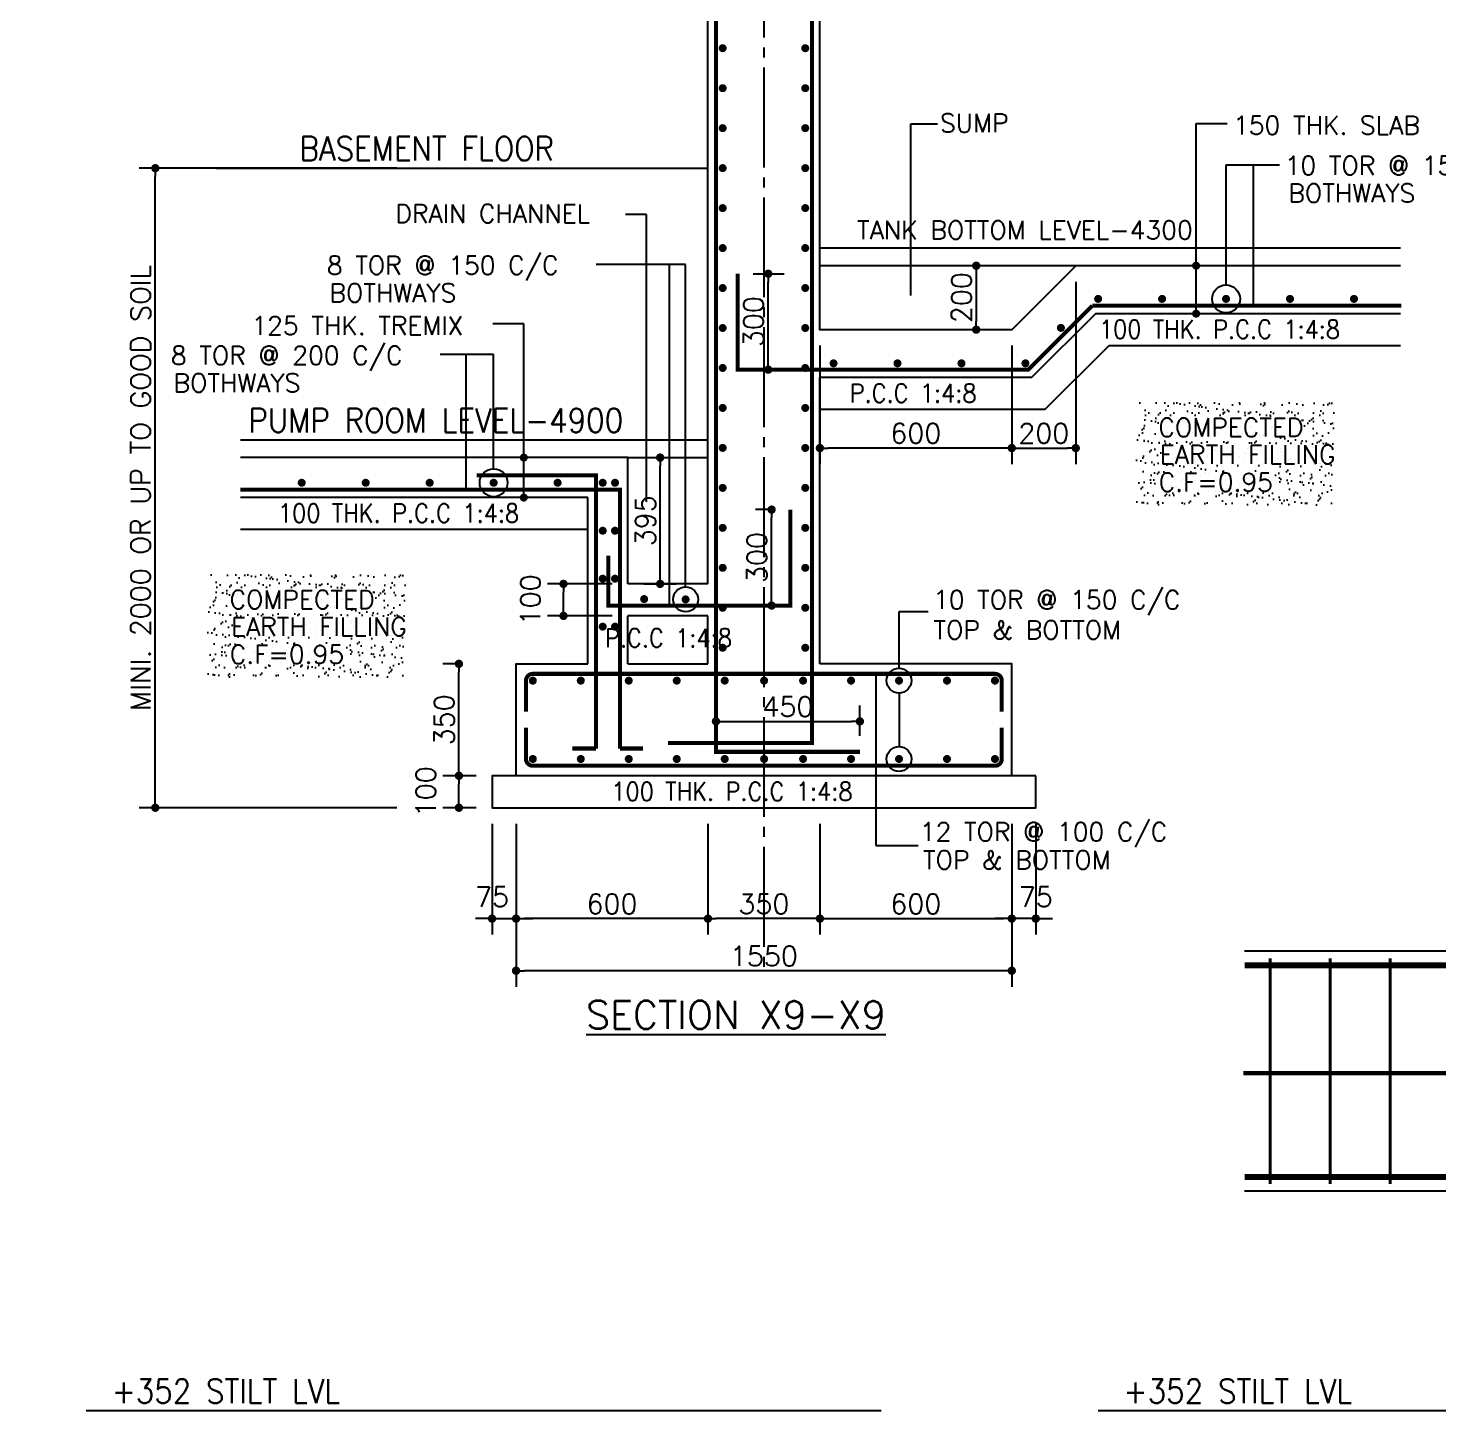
# Model space of a CAD drawing. Extents: x -200722 to 834823, y -494970 to 88783.
# Drawn here: x 356908 to 374551, y -153906 to -136612 of the extents above; entities that cross this region are included whole.
import ezdxf
from ezdxf.enums import TextEntityAlignment as Align

# ---------------------------------------------------------------- set-up
doc = ezdxf.new("R2010")
doc.units = 0
doc.header["$LTSCALE"] = 100
doc.header["$MEASUREMENT"] = 0
doc.header["$PDMODE"] = 34
doc.linetypes.add('ACAD_ISO04W100', pattern=[30, 24, -3, 0, -3])
doc.linetypes.add('CL', pattern=[3.25, 2.5, -0.25, 0.25, -0.25])
doc.layers.get('0').update_dxf_attribs({"linetype": 'CONTINUOUS'})
doc.layers.get('DEFPOINTS').update_dxf_attribs({"linetype": 'CONTINUOUS'})
for name, color, linetype in [('5', 4, 'CONTINUOUS'), ('A-Grid', 5, 'ACAD_ISO04W100'), ('BEAM', 4, 'CONTINUOUS'), ('HATCH WALL', 8, 'CONTINUOUS'), ('STEEL', 6, 'CONTINUOUS'), ('TEXT', 2, 'CONTINUOUS')]:
    doc.layers.add(name, color=color, linetype=linetype)
doc.styles.add('ROMANS', font='romans.shx')
doc.styles.get("Standard").update_dxf_attribs({"font": 'simplex.shx'})
doc.dimstyles.new('STANDARD$0', dxfattribs={"dimtxt": 2.5, "dimasz": 2.5, "dimexe": 2, "dimexo": 0.7, "dimgap": 0.9, "dimtad": 1, "dimdec": 0, "dimdsep": 46, "dimtxsty": 'ROMANS', "dimcen": 0.09, "dimclrd": 4, "dimclre": 4, "dimclrt": 3, "dimadec": 0, "dimazin": 0, "dimtfac": 1, "dimtdec": 0, "dimtmove": 0, "dimatfit": 3, "dimfxl": 1, "dimtolj": 1, "dimtzin": 0, "dimarcsym": 0})

# ---------------------------------------------------------------- blocks, each defined once
blk = doc.blocks.new('DOT')
at = {"color": 0, "linetype": 'ByBlock'}
blk.add_line((-0.5, 0), (-1, 0), dxfattribs=at)
at = {"color": 0, "linetype": 'ByBlock', "const_width": 0.5}
blk.add_lwpolyline([(-0.25, 0, 1), (0.25, 0, 1)], format="xyb", close=True, dxfattribs=at)
blk = doc.blocks.new('*D1902')
at = {"layer": 'BEAM', "color": 0, "lineweight": -2, "transparency": 16777216}
for p, q in [((362510, -145963), (362095, -145963)), ((362295, -146259), (362295, -146067)), ((362510, -146363), (362095, -146363))]:
    blk.add_line(p, q, dxfattribs=at)
at = {"layer": 'DEFPOINTS', "color": 0, "lineweight": -3, "transparency": 16777216}
for p in [(362295, -145963), (362710, -145963), (362710, -146363)]:
    blk.add_point(p, dxfattribs=at)
at = {"layer": 'BEAM', "color": 0, "lineweight": -2, "transparency": 16777216, "xscale": 104, "yscale": 104, "zscale": 104}
for p, rotation in [((362295, -145963), 90), ((362295, -146363), 270)]:
    blk.add_blockref('DOT', p, dxfattribs=dict(at, rotation=rotation))
at = {"layer": 'BEAM', "color": 0, "transparency": 16777216, "insert": (361881, -146163), "char_height": 248, "attachment_point": 5, "rotation": 90}
blk.add_mtext('\\A1;100', dxfattribs=at)
blk = doc.blocks.new('_DOT')
at = {"color": 0, "linetype": 'ByBlock'}
blk.add_line((-0.5, 0), (-1, 0), dxfattribs=at)
at = {"color": 0, "linetype": 'ByBlock', "const_width": 0.5}
blk.add_lwpolyline([(-0.25, 0, 1), (0.25, 0, 1)], format="xyb", close=True, dxfattribs=at)
blk = doc.blocks.new('*D1903')
at = {"layer": 'BEAM', "color": 0, "lineweight": -2, "transparency": 16777216}
for p, q in [((361519, -138363), (358298, -138363)), ((358498, -146259), (358498, -138467)), ((361519, -146363), (358298, -146363))]:
    blk.add_line(p, q, dxfattribs=at)
at = {"layer": 'DEFPOINTS', "color": 0, "lineweight": -3, "transparency": 16777216}
for p in [(358498, -138363), (361719, -138363, 17104), (361719, -146363, 17104)]:
    blk.add_point(p, dxfattribs=at)
at = {"layer": 'BEAM', "color": 0, "lineweight": -2, "transparency": 16777216, "xscale": 104, "yscale": 104, "zscale": 104}
for p, rotation in [((358498, -138363), 90), ((358498, -146363), 270)]:
    blk.add_blockref('DOT', p, dxfattribs=dict(at, rotation=rotation))
at = {"layer": 'BEAM', "color": 0, "transparency": 16777216, "insert": (358314, -142363), "char_height": 248, "attachment_point": 5, "rotation": 90}
blk.add_mtext('\\A1;{\\C4;MINI. 2000 OR UP TO GOOD SOIL}', dxfattribs=at)
blk = doc.blocks.new('*D1904')
at = {"layer": 'BEAM', "color": 0, "lineweight": -2, "transparency": 16777216}
for p, q in [((362710, -146563), (362710, -147950)), ((363010, -146563), (363010, -147950)), ((362606, -147750), (362502, -147750)), ((362710, -147750), (363010, -147750)), ((363114, -147750), (363218, -147750))]:
    blk.add_line(p, q, dxfattribs=at)
at = {"layer": 'DEFPOINTS', "color": 0, "lineweight": -3, "transparency": 16777216}
for p in [(362710, -146363), (363010, -146363), (363010, -147750)]:
    blk.add_point(p, dxfattribs=at)
at = {"layer": 'BEAM', "color": 0, "lineweight": -2, "transparency": 16777216, "xscale": 104, "yscale": 104, "zscale": 104}
blk.add_blockref('DOT', (362710, -147750), dxfattribs=at)
at = {"layer": 'BEAM', "color": 0, "lineweight": -2, "transparency": 16777216, "xscale": 104, "yscale": 104, "zscale": 104, "rotation": 180}
blk.add_blockref('DOT', (363010, -147750), dxfattribs=at)
at = {"layer": 'BEAM', "color": 0, "transparency": 16777216, "insert": (362710, -147478), "char_height": 248, "attachment_point": 5}
blk.add_mtext('\\A1;75', dxfattribs=at)
blk = doc.blocks.new('*D1905')
at = {"layer": 'BEAM', "color": 0, "lineweight": -2, "transparency": 16777216}
for p, q in [((363010, -146563), (363010, -147950)), ((365410, -146563), (365410, -147950)), ((365306, -147750), (363114, -147750))]:
    blk.add_line(p, q, dxfattribs=at)
at = {"layer": 'DEFPOINTS', "color": 0, "lineweight": -3, "transparency": 16777216}
for p in [(363010, -146363, -32271), (365410, -146363, -2484), (363010, -147750)]:
    blk.add_point(p, dxfattribs=at)
at = {"layer": 'BEAM', "color": 0, "lineweight": -2, "transparency": 16777216, "xscale": 104, "yscale": 104, "zscale": 104, "rotation": 180}
blk.add_blockref('DOT', (363010, -147750), dxfattribs=at)
at = {"layer": 'BEAM', "color": 0, "lineweight": -2, "transparency": 16777216, "xscale": 104, "yscale": 104, "zscale": 104}
blk.add_blockref('DOT', (365410, -147750), dxfattribs=at)
at = {"layer": 'BEAM', "color": 0, "transparency": 16777216, "insert": (364210, -147566), "char_height": 248, "attachment_point": 5}
blk.add_mtext('\\A1;600', dxfattribs=at)
blk = doc.blocks.new('*D1906')
at = {"layer": 'BEAM', "color": 0, "lineweight": -2, "transparency": 16777216}
for p, q in [((363010, -146563), (363010, -148602)), ((369210, -146563), (369210, -148602)), ((369106, -148402), (363114, -148402))]:
    blk.add_line(p, q, dxfattribs=at)
at = {"layer": 'DEFPOINTS', "color": 0, "lineweight": -3, "transparency": 16777216}
for p in [(363010, -146363, -62057), (369210, -146363, -62057), (363010, -148402)]:
    blk.add_point(p, dxfattribs=at)
at = {"layer": 'BEAM', "color": 0, "lineweight": -2, "transparency": 16777216, "xscale": 104, "yscale": 104, "zscale": 104, "rotation": 180}
blk.add_blockref('DOT', (363010, -148402), dxfattribs=at)
at = {"layer": 'BEAM', "color": 0, "lineweight": -2, "transparency": 16777216, "xscale": 104, "yscale": 104, "zscale": 104}
blk.add_blockref('DOT', (369210, -148402), dxfattribs=at)
at = {"layer": 'BEAM', "color": 0, "transparency": 16777216, "insert": (366110, -148218), "char_height": 248, "attachment_point": 5}
blk.add_mtext('\\A1;1550', dxfattribs=at)
blk = doc.blocks.new('*D1907')
at = {"layer": 'BEAM', "color": 0, "lineweight": -2, "transparency": 16777216}
for p, q in [((366810, -146563), (366810, -147950)), ((369210, -146563), (369210, -147950)), ((366914, -147750), (369106, -147750))]:
    blk.add_line(p, q, dxfattribs=at)
at = {"layer": 'DEFPOINTS', "color": 0, "lineweight": -3, "transparency": 16777216}
for p in [(366810, -146363, -2484), (369210, -146363, -32271), (369210, -147750)]:
    blk.add_point(p, dxfattribs=at)
at = {"layer": 'BEAM', "color": 0, "lineweight": -2, "transparency": 16777216, "xscale": 104, "yscale": 104, "zscale": 104, "rotation": 180}
blk.add_blockref('DOT', (366810, -147750), dxfattribs=at)
at = {"layer": 'BEAM', "color": 0, "lineweight": -2, "transparency": 16777216, "xscale": 104, "yscale": 104, "zscale": 104}
blk.add_blockref('DOT', (369210, -147750), dxfattribs=at)
at = {"layer": 'BEAM', "color": 0, "transparency": 16777216, "insert": (368010, -147566), "char_height": 248, "attachment_point": 5}
blk.add_mtext('\\A1;600', dxfattribs=at)
blk = doc.blocks.new('*D1908')
at = {"layer": 'BEAM', "color": 0, "lineweight": -2, "transparency": 16777216}
for p, q in [((369210, -146563), (369210, -147950)), ((369510, -146563), (369510, -147950)), ((369106, -147750), (369002, -147750)), ((369510, -147750), (369210, -147750)), ((369614, -147750), (369718, -147750))]:
    blk.add_line(p, q, dxfattribs=at)
at = {"layer": 'DEFPOINTS', "color": 0, "lineweight": -3, "transparency": 16777216}
for p in [(369210, -146363), (369510, -146363), (369210, -147750)]:
    blk.add_point(p, dxfattribs=at)
at = {"layer": 'BEAM', "color": 0, "lineweight": -2, "transparency": 16777216, "xscale": 104, "yscale": 104, "zscale": 104}
blk.add_blockref('DOT', (369210, -147750), dxfattribs=at)
at = {"layer": 'BEAM', "color": 0, "lineweight": -2, "transparency": 16777216, "xscale": 104, "yscale": 104, "zscale": 104, "rotation": 180}
blk.add_blockref('DOT', (369510, -147750), dxfattribs=at)
at = {"layer": 'BEAM', "color": 0, "transparency": 16777216, "insert": (369510, -147478), "char_height": 248, "attachment_point": 5}
blk.add_mtext('\\A1;75', dxfattribs=at)
blk = doc.blocks.new('*D1909')
at = {"layer": 'BEAM', "color": 0, "lineweight": -2, "transparency": 16777216}
for p, q in [((365410, -146563), (365410, -147950)), ((366810, -146563), (366810, -147950)), ((366706, -147750), (365514, -147750))]:
    blk.add_line(p, q, dxfattribs=at)
at = {"layer": 'DEFPOINTS', "color": 0, "lineweight": -3, "transparency": 16777216}
for p in [(365410, -146363, -2484), (366810, -146363, -2484), (365410, -147750)]:
    blk.add_point(p, dxfattribs=at)
at = {"layer": 'BEAM', "color": 0, "lineweight": -2, "transparency": 16777216, "xscale": 104, "yscale": 104, "zscale": 104, "rotation": 180}
blk.add_blockref('DOT', (365410, -147750), dxfattribs=at)
at = {"layer": 'BEAM', "color": 0, "lineweight": -2, "transparency": 16777216, "xscale": 104, "yscale": 104, "zscale": 104}
blk.add_blockref('DOT', (366810, -147750), dxfattribs=at)
at = {"layer": 'BEAM', "color": 0, "transparency": 16777216, "insert": (366110, -147566), "char_height": 248, "attachment_point": 5}
blk.add_mtext('\\A1;350', dxfattribs=at)
blk = doc.blocks.new('*D1910')
at = {"layer": 'BEAM', "color": 0, "lineweight": -2, "transparency": 16777216}
for p, q in [((362310, -144563), (362095, -144563)), ((362295, -145859), (362295, -144667)), ((362310, -145963), (362095, -145963))]:
    blk.add_line(p, q, dxfattribs=at)
at = {"layer": 'DEFPOINTS', "color": 0, "lineweight": -3, "transparency": 16777216}
for p in [(362295, -144563), (362510, -144563, 2294), (362510, -145963)]:
    blk.add_point(p, dxfattribs=at)
at = {"layer": 'BEAM', "color": 0, "lineweight": -2, "transparency": 16777216, "xscale": 104, "yscale": 104, "zscale": 104}
for p, rotation in [((362295, -144563), 90), ((362295, -145963), 270)]:
    blk.add_blockref('DOT', p, dxfattribs=dict(at, rotation=rotation))
at = {"layer": 'BEAM', "color": 0, "transparency": 16777216, "insert": (362111, -145263), "char_height": 248, "attachment_point": 5, "rotation": 90}
blk.add_mtext('\\A1;350', dxfattribs=at)
blk = doc.blocks.new('*D1912')
at = {"layer": 'BEAM', "color": 0, "lineweight": -2, "transparency": 16777216}
for p, q in [((365510, -145463), (365510, -145083)), ((367310, -145463), (367310, -145083)), ((365614, -145283), (367206, -145283))]:
    blk.add_line(p, q, dxfattribs=at)
at = {"layer": 'DEFPOINTS', "color": 0, "lineweight": -3, "transparency": 16777216}
for p in [(367310, -145283), (365510, -145663, -34), (367310, -145663, -34)]:
    blk.add_point(p, dxfattribs=at)
at = {"layer": 'BEAM', "color": 0, "lineweight": -2, "transparency": 16777216, "xscale": 104, "yscale": 104, "zscale": 104, "rotation": 180}
blk.add_blockref('DOT', (365510, -145283), dxfattribs=at)
at = {"layer": 'BEAM', "color": 0, "lineweight": -2, "transparency": 16777216, "xscale": 104, "yscale": 104, "zscale": 104}
blk.add_blockref('DOT', (367310, -145283), dxfattribs=at)
at = {"layer": 'BEAM', "color": 0, "transparency": 16777216, "insert": (366410, -145099), "char_height": 248, "attachment_point": 5}
blk.add_mtext('\\A1;450', dxfattribs=at)
blk = doc.blocks.new('*D1913')
at = {"layer": 'BEAM', "color": 0, "lineweight": -2, "transparency": 16777216}
for p, q in [((365975, -139683), (366364, -139683)), ((366164, -140779), (366164, -139787)), ((365975, -140883), (366364, -140883))]:
    blk.add_line(p, q, dxfattribs=at)
at = {"layer": 'DEFPOINTS', "color": 0, "lineweight": -3, "transparency": 16777216}
for p in [(365775, -139683, 27357), (366164, -139683), (365775, -140883, 27357)]:
    blk.add_point(p, dxfattribs=at)
at = {"layer": 'BEAM', "color": 0, "lineweight": -2, "transparency": 16777216, "xscale": 104, "yscale": 104, "zscale": 104}
for p, rotation in [((366164, -139683), 90), ((366164, -140883), 270)]:
    blk.add_blockref('DOT', p, dxfattribs=dict(at, rotation=rotation))
at = {"layer": 'BEAM', "color": 0, "transparency": 16777216, "insert": (365980, -140283), "char_height": 248, "attachment_point": 5, "rotation": 90}
blk.add_mtext('\\A1;300', dxfattribs=at)
blk = doc.blocks.new('*D1900')
at = {"layer": 'BEAM', "color": 0, "lineweight": -2, "transparency": 16777216}
for p, q in [((366240, -142634), (366006, -142634)), ((366206, -143730), (366206, -142738)), ((366240, -143834), (366006, -143834))]:
    blk.add_line(p, q, dxfattribs=at)
at = {"layer": 'DEFPOINTS', "color": 0, "lineweight": -3, "transparency": 16777216}
for p in [(366206, -142634), (366440, -142634, 27357), (366440, -143834, 27357)]:
    blk.add_point(p, dxfattribs=at)
at = {"layer": 'BEAM', "color": 0, "lineweight": -2, "transparency": 16777216, "xscale": 104, "yscale": 104, "zscale": 104}
for p, rotation in [((366206, -142634), 90), ((366206, -143834), 270)]:
    blk.add_blockref('DOT', p, dxfattribs=dict(at, rotation=rotation))
at = {"layer": 'BEAM', "color": 0, "transparency": 16777216, "insert": (366022, -143234), "char_height": 248, "attachment_point": 5, "rotation": 90}
blk.add_mtext('\\A1;300', dxfattribs=at)
blk = doc.blocks.new('*D2062')
at = {"layer": 'BEAM', "color": 0, "lineweight": -2, "transparency": 16777216}
for p, q in [((364210, -143563), (363403, -143563)), ((363603, -143859), (363603, -143667)), ((364210, -143963), (363403, -143963))]:
    blk.add_line(p, q, dxfattribs=at)
at = {"layer": 'DEFPOINTS', "color": 0, "lineweight": -3, "transparency": 16777216}
for p in [(363603, -143563), (364410, -143563, 1407), (364410, -143963, 1407)]:
    blk.add_point(p, dxfattribs=at)
at = {"layer": 'BEAM', "color": 0, "lineweight": -2, "transparency": 16777216, "xscale": 104, "yscale": 104, "zscale": 104}
for p, rotation in [((363603, -143563), 90), ((363603, -143963), 270)]:
    blk.add_blockref('DOT', p, dxfattribs=dict(at, rotation=rotation))
at = {"layer": 'BEAM', "color": 0, "transparency": 16777216, "insert": (363189, -143763), "char_height": 248, "attachment_point": 5, "rotation": 90}
blk.add_mtext('\\A1;100', dxfattribs=at)
blk = doc.blocks.new('*D2165')
at = {"layer": 'BEAM', "color": 0, "lineweight": -2, "transparency": 16777216}
for p, q in [((366810, -140583), (366810, -142064)), ((369210, -140583), (369210, -142064)), ((369106, -141864), (366914, -141864))]:
    blk.add_line(p, q, dxfattribs=at)
at = {"layer": 'DEFPOINTS', "color": 0, "lineweight": -3, "transparency": 16777216}
for p in [(366810, -140383, -5784), (369210, -140383, -5784), (366810, -141864)]:
    blk.add_point(p, dxfattribs=at)
at = {"layer": 'BEAM', "color": 0, "lineweight": -2, "transparency": 16777216, "xscale": 104, "yscale": 104, "zscale": 104, "rotation": 180}
blk.add_blockref('DOT', (366810, -141864), dxfattribs=at)
at = {"layer": 'BEAM', "color": 0, "lineweight": -2, "transparency": 16777216, "xscale": 104, "yscale": 104, "zscale": 104}
blk.add_blockref('DOT', (369210, -141864), dxfattribs=at)
at = {"layer": 'BEAM', "color": 0, "transparency": 16777216, "insert": (368010, -141680), "char_height": 248, "attachment_point": 5}
blk.add_mtext('\\A1;600', dxfattribs=at)
blk = doc.blocks.new('*D2166')
at = {"layer": 'BEAM', "color": 0, "lineweight": -2, "transparency": 16777216}
for p, q in [((369810, -139583), (368565, -139583)), ((368765, -139687), (368765, -140279)), ((369010, -140383), (368565, -140383))]:
    blk.add_line(p, q, dxfattribs=at)
at = {"layer": 'DEFPOINTS', "color": 0, "lineweight": -3, "transparency": 16777216}
for p in [(370010, -139583, -5784), (368765, -140383), (369210, -140383, -5784)]:
    blk.add_point(p, dxfattribs=at)
at = {"layer": 'BEAM', "color": 0, "lineweight": -2, "transparency": 16777216, "xscale": 104, "yscale": 104, "zscale": 104}
for p, rotation in [((368765, -139583), 90), ((368765, -140383), 270)]:
    blk.add_blockref('DOT', p, dxfattribs=dict(at, rotation=rotation))
at = {"layer": 'BEAM', "color": 0, "transparency": 16777216, "insert": (368581, -139983), "char_height": 248, "attachment_point": 5, "rotation": 90}
blk.add_mtext('\\A1;200', dxfattribs=at)
blk = doc.blocks.new('*D2167')
at = {"layer": 'BEAM', "color": 0, "lineweight": -2, "transparency": 16777216}
for p, q in [((370010, -139783), (370010, -142064)), ((369210, -140583), (369210, -142064)), ((369314, -141864), (369906, -141864))]:
    blk.add_line(p, q, dxfattribs=at)
at = {"layer": 'DEFPOINTS', "color": 0, "lineweight": -3, "transparency": 16777216}
for p in [(370010, -139583, -5784), (369210, -140383, -5784), (370010, -141864)]:
    blk.add_point(p, dxfattribs=at)
at = {"layer": 'BEAM', "color": 0, "lineweight": -2, "transparency": 16777216, "xscale": 104, "yscale": 104, "zscale": 104, "rotation": 180}
blk.add_blockref('DOT', (369210, -141864), dxfattribs=at)
at = {"layer": 'BEAM', "color": 0, "lineweight": -2, "transparency": 16777216, "xscale": 104, "yscale": 104, "zscale": 104}
blk.add_blockref('DOT', (370010, -141864), dxfattribs=at)
at = {"layer": 'BEAM', "color": 0, "transparency": 16777216, "insert": (369610, -141680), "char_height": 248, "attachment_point": 5}
blk.add_mtext('\\A1;200', dxfattribs=at)
blk = doc.blocks.new('*D2168')
at = {"layer": 'BEAM', "color": 0, "lineweight": -2, "transparency": 16777216}
for p, q in [((364610, -141983), (365012, -141983)), ((364812, -143459), (364812, -142087)), ((364610, -143563), (365012, -143563))]:
    blk.add_line(p, q, dxfattribs=at)
at = {"layer": 'DEFPOINTS', "color": 0, "lineweight": -3, "transparency": 16777216}
for p in [(364410, -141983, 1407), (364812, -141983), (364410, -143563, 1407)]:
    blk.add_point(p, dxfattribs=at)
at = {"layer": 'BEAM', "color": 0, "lineweight": -2, "transparency": 16777216, "xscale": 104, "yscale": 104, "zscale": 104}
for p, rotation in [((364812, -141983), 90), ((364812, -143563), 270)]:
    blk.add_blockref('DOT', p, dxfattribs=dict(at, rotation=rotation))
at = {"layer": 'BEAM', "color": 0, "transparency": 16777216, "insert": (364628, -142773), "char_height": 248, "attachment_point": 5, "rotation": 90}
blk.add_mtext('\\A1;395', dxfattribs=at)

msp = doc.modelspace()

# ---------------------------------------------------------------- hatches: boundary and pattern name
at = {"layer": 'HATCH WALL', "lineweight": -3, "true_color": 0x000000}
h = msp.add_hatch(dxfattribs=at)
h.set_pattern_fill('AR-SAND', color=18, scale=100, style=0)
h.set_pattern_definition([(142.5, (721496.62, 270606.41), (6.299336, 192.682377), [0, -152, 0, -170, 0, -162.5]), (172.5, (721496.62, 270606.4), (-176.97767, 282.21461), [0, -82, 0, -137, 0, -52.5]), (212.5, (721619.62, 270606.41), (-311.414186, 0.565905), [0, -50, 0, -180, 0, -235]), (222.5, (721619.62, 270606.4), (-300.61266, 87.76756), [0, -25, 0, -118, 0, -135])])
h.paths.add_polyline_path([(370770.2, -141290.2), (373242.9, -141290.2), (373242.9, -142577.6), (370770.2, -142577.6)])
h = msp.add_hatch(dxfattribs=at)
h.set_pattern_fill('AR-SAND', color=18, scale=100, style=0)
h.set_pattern_definition([(142.5, (709879.41, 268453.17), (6.299336, 192.682377), [0, -152, 0, -170, 0, -162.5]), (172.5, (709879.41, 268453.17), (-176.97767, 282.21461), [0, -82, 0, -137, 0, -52.5]), (212.5, (710002.41, 268453.17), (-311.414186, 0.565905), [0, -50, 0, -180, 0, -235]), (222.5, (710002.41, 268453.17), (-300.61266, 87.76756), [0, -25, 0, -118, 0, -135])])
h.paths.add_polyline_path([(359153, -143443.4), (361625.7, -143443.4), (361625.7, -144730.8), (359153, -144730.8)])

# ---------------------------------------------------------------- linework, layer by layer
at = {"color": 18, "ltscale": 0.4, "true_color": 0x000000}
for p, q in [((367578.4, -153906.4, -2799.1), (357633.8, -153906.4, -2799.1)), ((381512.9, -153906.4), (370290.4, -153906.4))]:
    msp.add_line(p, q, dxfattribs=at)
at = {"layer": '5', "color": 18, "lineweight": -3, "ltscale": 0.4, "true_color": 0x000000}
for p, q in [((365409.6, -143563.1, -38940.5), (365409.6, -123355.1, 13477.4)), ((366809.6, -139763.1, -30724.8), (366809.6, -123355.1, 6579.7)), ((359258.9, -138363.1, -25122.1), (365409.6, -138363.1, -3271.3)), ((374071.4, -139583.1, -5784), (370009.6, -139583.1, -5784)), ((374071.4, -140183.1, -5784), (370258.1, -140183.1, -5784)), ((374071.4, -140583.1, -5784), (370423.8, -140583.1, -5784)), ((366809.6, -144563.1, -28585), (366809.6, -140983.1, -5784)), ((364409.6, -141983.1, 1407.2), (359562.2, -141983.1, 24086)), ((364409.6, -143563.1, -39407.4), (364409.6, -141983.1, -35309)), ((363909.6, -142483.1, 3746.4), (359562.2, -142483.1, 24086)), ((363909.6, -144563.1, -42001.4), (363909.6, -142483.1, -36606)), ((363909.6, -142883.1, 3746.4), (359562.2, -142883.1, 24086)), ((365409.6, -143563.1, -3271.3), (364409.6, -143563.1, 1407.2)), ((364409.6, -144563.1, -42001.4), (364409.6, -143963.1, -40445)), ((365409.6, -143963.1, -3271.3), (364409.6, -143963.1, 1407.2)), ((365409.6, -144563.1, -28585), (365409.6, -143963.1, -29103.7))]:
    msp.add_line(p, q, dxfattribs=at)
at = {"layer": '5', "color": 8, "lineweight": -3, "ltscale": 0.4}
for p, q in [((374071.4, -139363.1, -5784), (366809.6, -139363.1, -5784)), ((370009.6, -139583.1, -5784), (366809.6, -139583.1, -5784)), ((365409.6, -141763.1, -3271.3), (359562.2, -141763.1, 24086)), ((364409.6, -141983.1, 1407.2), (365409.6, -141983.1, 1407.2))]:
    msp.add_line(p, q, dxfattribs=at)
at = {"layer": '5', "color": 18, "lineweight": -3, "ltscale": 0.4, "true_color": 0x000000}
for points, elevation in [([(370009.6, -139583.1), (369209.6, -140383.1), (366809.6, -140383.1), (366809.6, -139583.1)], -5784), ([(370258.1, -140183.1), (369458.2, -140983.1), (366809.6, -140983.1)], -5784), ([(370423.8, -140583.1), (369623.9, -141383.1), (366809.6, -141383.1)], -5784), ([(363009.6, -145963.1), (363009.6, -144563.1), (363909.6, -144563.1)], -28585), ([(364409.6, -144563.1), (365409.6, -144563.1)], -28585), ([(369209.6, -145963.1), (369209.6, -144563.1), (366809.6, -144563.1)], -28585)]:
    msp.add_lwpolyline(points, dxfattribs=dict(at, elevation=elevation))
at = {"layer": '5', "color": 18, "lineweight": -3, "ltscale": 0.4, "true_color": 0x000000, "elevation": -28585}
msp.add_lwpolyline([(369509.6, -145963.1), (362709.6, -145963.1), (362709.6, -146363.1), (369509.6, -146363.1)], close=True, dxfattribs=at)
at = {"layer": 'A-Grid', "color": 8, "linetype": 'CL', "ltscale": 5, "elevation": -4388.4}
msp.add_lwpolyline([(366109.6, -122478), (366109.6, -148453.4)], dxfattribs=at)
at = {"layer": 'BEAM', "color": 18, "linetype": 'Continuous', "true_color": 0x000000}
for p, q in [((372121.9, -148153.9), (386033.7, -148153.9)), ((372121.9, -151153.9), (386033.7, -151153.9))]:
    msp.add_line(p, q, dxfattribs=at)
at = {"layer": 'STEEL', "color": 18, "lineweight": -3, "ltscale": 0.4, "true_color": 0x000000, "const_width": 50.8}
for points, elevation in [([(368609.6, -122855.1), (365594.6, -122855.1, 0.4142136), (365509.6, -122940.1), (365509.6, -145663.3), (367309.6, -145663.3)], -4422.3), ([(363609.6, -123005.1), (366624.6, -123005.1, -0.4142136), (366709.6, -123090.1), (366709.6, -145553.8), (364909.6, -145553.8)], -4388.4), ([(363134.6, -145163.1), (363134.6, -144773.1, -0.4142136), (363219.6, -144688.1), (368999.6, -144688.1, -0.4142136), (369084.6, -144773.1), (369084.6, -145163.1)], -28585), ([(363134.6, -145363.1), (363134.6, -145753.1, 0.4142136), (363219.6, -145838.1), (368999.6, -145838.1, 0.4142136), (369084.6, -145753.1), (369084.6, -145363.1)], -28585)]:
    msp.add_lwpolyline(points, format="xyb", dxfattribs=dict(at, elevation=elevation))
at = {"layer": 'STEEL', "color": 18, "lineweight": -3, "ltscale": 0.4, "true_color": 0x000000, "const_width": 50}
for points, elevation in [([(365568.9, -136862.1, -1), (365618.9, -136862.1, -1)], -4388.4), ([(366602, -136862.1, -1), (366652, -136862.1, -1)], -4388.4), ([(365568.9, -137362.1, -1), (365618.9, -137362.1, -1)], -4388.4), ([(366602, -137362.1, -1), (366652, -137362.1, -1)], -4388.4), ([(365568.9, -137862.1, -1), (365618.9, -137862.1, -1)], -4388.4), ([(366602, -137862.1, -1), (366652, -137862.1, -1)], -4388.4), ([(365568.9, -138362.1, -1), (365618.9, -138362.1, -1)], -4388.4), ([(366602, -138362.1, -1), (366652, -138362.1, -1)], -4388.4), ([(365568.9, -138862.1, -1), (365618.9, -138862.1, -1)], -4388.4), ([(366602, -138862.1, -1), (366652, -138862.1, -1)], -4388.4), ([(365568.9, -139362.1, -1), (365618.9, -139362.1, -1)], -4388.4), ([(366602, -139362.1, -1), (366652, -139362.1, -1)], -4388.4), ([(365568.9, -139862.1, -1), (365618.9, -139862.1, -1)], -4388.4), ([(366602, -139862.1, -1), (366652, -139862.1, -1)], -4388.4), ([(370264.9, -139997.9, -1), (370314.9, -139997.9, -1)], -29547.3), ([(371064.9, -139997.9, -1), (371114.9, -139997.9, -1)], -29547.3), ([(371864.9, -139997.9, -1), (371914.9, -139997.9, -1)], -29547.3), ([(372664.9, -139997.9, -1), (372714.9, -139997.9, -1)], -29547.3), ([(373464.9, -139997.9, -1), (373514.9, -139997.9, -1)], -29547.3), ([(365568.9, -140362.1, -1), (365618.9, -140362.1, -1)], -4388.4), ([(366602, -140362.1, -1), (366652, -140362.1, -1)], -4388.4), ([(369799.4, -140360.5, -1), (369849.4, -140360.5, -1)], -29547.3), ([(366955.8, -140804.2, -1), (367005.8, -140804.2, -1)], -29547.3), ([(367755.8, -140804.2, -1), (367805.8, -140804.2, -1)], -29547.3), ([(368555.8, -140804.2, -1), (368605.8, -140804.2, -1)], -29547.3), ([(369355.8, -140804.2, -1), (369405.8, -140804.2, -1)], -29547.3), ([(365568.9, -140862.1, -1), (365618.9, -140862.1, -1)], -4388.4), ([(366602, -140862.1, -1), (366652, -140862.1, -1)], -4388.4), ([(365568.9, -141362.1, -1), (365618.9, -141362.1, -1)], -4388.4), ([(366602, -141362.1, -1), (366652, -141362.1, -1)], -4388.4), ([(365568.9, -141862.1, -1), (365618.9, -141862.1, -1)], -4388.4), ([(366602, -141862.1, -1), (366652, -141862.1, -1)], -4388.4), ([(360354.4, -142297.9, 1), (360304.4, -142297.9, 1)], -3271.3), ([(361154.4, -142297.9, 1), (361104.4, -142297.9, 1)], -3271.3), ([(361954.4, -142297.9, 1), (361904.4, -142297.9, 1)], -3271.3), ([(362754.4, -142297.9, 1), (362704.4, -142297.9, 1)], -3271.3), ([(363554.4, -142297.9, 1), (363504.4, -142297.9, 1)], -3271.3), ([(364118.5, -142297.9, 1), (364068.5, -142297.9, 1)], -3271.3), ([(364272.6, -142297.9, 1), (364222.6, -142297.9, 1)], -3271.3), ([(365568.9, -142362.1, -1), (365618.9, -142362.1, -1)], -4388.4), ([(366602, -142362.1, -1), (366652, -142362.1, -1)], -4388.4), ([(364118.5, -142897.9, 1), (364068.5, -142897.9, 1)], -3271.3), ([(364272.6, -142897.9, 1), (364222.6, -142897.9, 1)], -3271.3), ([(365568.9, -142862.1, -1), (365618.9, -142862.1, -1)], -4388.4), ([(366602, -142862.1, -1), (366652, -142862.1, -1)], -4388.4), ([(365568.9, -143362.1, -1), (365618.9, -143362.1, -1)], -4388.4), ([(366602, -143362.1, -1), (366652, -143362.1, -1)], -4388.4), ([(364118.5, -143497.9, 1), (364068.5, -143497.9, 1)], -3271.3), ([(364272.6, -143497.9, 1), (364222.6, -143497.9, 1)], -3271.3), ([(365568.9, -143862.1, -1), (365618.9, -143862.1, -1)], -28585), ([(365568.9, -143862.1, -1), (365618.9, -143862.1, -1)], -28585), ([(366602, -143862.1, -1), (366652, -143862.1, -1)], -28585), ([(366602, -143862.1, -1), (366652, -143862.1, -1)], -28585), ([(364118.5, -144097.9, 1), (364068.5, -144097.9, 1)], -3271.3), ([(364272.6, -144097.9, 1), (364222.6, -144097.9, 1)], -3271.3), ([(365568.9, -144362.1, -1), (365618.9, -144362.1, -1)], -28585), ([(366602, -144362.1, -1), (366652, -144362.1, -1)], -28585), ([(363194.6, -144773.1, 1), (363244.6, -144773.1, 1)], -28585), ([(363794.6, -144773.1, 1), (363844.6, -144773.1, 1)], -28585), ([(364394.6, -144773.1, 1), (364444.6, -144773.1, 1)], -28585), ([(364994.6, -144773.1, 1), (365044.6, -144773.1, 1)], -28585), ([(365594.6, -144773.1, 1), (365644.6, -144773.1, 1)], -28585), ([(366137.5, -144773.1, -1), (366087.5, -144773.1, -1)], -28585), ([(366624.6, -144773.1, -1), (366574.6, -144773.1, -1)], -28585), ([(367224.6, -144773.1, -1), (367174.6, -144773.1, -1)], -28585), ([(367824.6, -144773.1, -1), (367774.6, -144773.1, -1)], -28585), ([(368424.6, -144773.1, -1), (368374.6, -144773.1, -1)], -28585), ([(368974.6, -144773.1, 1), (369024.6, -144773.1, 1)], -28585), ([(363194.6, -145753.1, -1), (363244.6, -145753.1, -1)], -28585), ([(363794.6, -145753.1, -1), (363844.6, -145753.1, -1)], -28585), ([(364394.6, -145753.1, -1), (364444.6, -145753.1, -1)], -28585), ([(364994.6, -145753.1, -1), (365044.6, -145753.1, -1)], -28585), ([(365594.6, -145753.1, -1), (365644.6, -145753.1, -1)], -28585), ([(366137.5, -145753.1, 1), (366087.5, -145753.1, 1)], -28585), ([(366624.6, -145753.1, 1), (366574.6, -145753.1, 1)], -28585), ([(367224.6, -145753.1, 1), (367174.6, -145753.1, 1)], -28585), ([(367824.6, -145753.1, 1), (367774.6, -145753.1, 1)], -28585), ([(368424.6, -145753.1, 1), (368374.6, -145753.1, 1)], -28585), ([(368974.6, -145753.1, -1), (369024.6, -145753.1, -1)], -28585)]:
    msp.add_lwpolyline(points, format="xyb", close=True, dxfattribs=dict(at, elevation=elevation))
at = {"layer": 'STEEL', "color": 18, "lineweight": -3, "ltscale": 0.4, "true_color": 0x000000, "const_width": 50.8}
for points, elevation in [([(370216.7, -140083.1), (369416.8, -140883.1), (365781.9, -140883.1), (365781.9, -139683.1)], -5784), ([(374082, -140083.1), (370216.7, -140083.1)], -2189.9), ([(362516.1, -142203.8), (364009.6, -142203.8), (364009.6, -145622.1)], 10266.3), ([(359562.2, -142383.1), (364309.6, -142383.1), (364309.6, -145622.1)], 24086), ([(364009.6, -145622.1), (363713.7, -145622.1)], 10266.3), ([(364309.6, -145622.1), (364596.4, -145622.1)], 24086)]:
    msp.add_lwpolyline(points, dxfattribs=dict(at, elevation=elevation))
msp.add_lwpolyline([(364162.4, -143210.4), (364162.4, -143833.7), (366440, -143833.7), (366440, -142633.7)], dxfattribs=at)
at = {"layer": 'STEEL', "color": 18, "lineweight": -3, "ltscale": 0.4, "true_color": 0x000000, "const_width": 50}
for points in [[(364636.9, -143752.8, 1), (364586.9, -143752.8, 1)], [(365155.4, -143756.9, 1), (365105.4, -143756.9, 1)]]:
    msp.add_lwpolyline(points, format="xyb", close=True, dxfattribs=at)
at = {"layer": 'STEEL', "color": 18, "true_color": 0x000000}
for points, const_width in [([(372121.9, -148333.8), (375610.1, -148333.8), (375842.9, -148479.5), (378642.9, -148479.5)], 76.2), ([(372106.4, -149683.2), (386033.7, -149683.2)], 50.8), ([(382232.3, -150981), (372121.9, -150981)], 76.2)]:
    msp.add_lwpolyline(points, dxfattribs=dict(at, const_width=const_width))
at = {"layer": 'TEXT', "color": 18, "true_color": 0x000000}
for p, q in [((367948.8, -139955.2), (367948.8, -137810)), ((367948.8, -137810), (368279, -137810)), ((371515.8, -140183.1, -22500.6), (371515.8, -137805.1, -22500.6)), ((371515.8, -137805.1, -22500.6), (371904, -137805.1, -22500.6)), ((371889.9, -139823.4, -29547.3), (371889.9, -138320.8, -29547.3)), ((371889.9, -138320.8, -29547.3), (372558.6, -138320.8, -29547.3)), ((372232.6, -140083.1, -2189.9), (372232.6, -138320.8, -29547.3)), ((364643.1, -138940.6), (364380, -138940.6)), ((364643.1, -142535.1), (364643.1, -138940.6)), ((365130.4, -139569.1), (364011.1, -139569.1)), ((364929.6, -143833.7), (364929.6, -139569.1)), ((365130.4, -143601.5), (365130.4, -139569.1)), ((363106.6, -140311.4, 3775.3), (362718.4, -140311.4, 3775.3)), ((363106.6, -142483.1, 3775.3), (363106.6, -140311.4, 3775.3)), ((362729.4, -140695.5, -3271.3), (362060.7, -140695.5, -3271.3)), ((362386.7, -142383.1, 24086), (362386.7, -140695.5, -3271.3)), ((362729.4, -142123.4, -3271.3), (362729.4, -140695.5, -3271.3)), ((367799.6, -144618.3, -28585), (367799.6, -143909.2, -28585)), ((367799.6, -143909.2, -28585), (368164, -143909.2, -28585)), ((367509.5, -144688.1, -28585), (367509.5, -146833.9, -28585)), ((367799.6, -144928, -28585), (367799.6, -145598.3, -28585)), ((367509.5, -146833.9, -28585), (368040.3, -146833.9, -28585))]:
    msp.add_line(p, q, dxfattribs=at)
at = {"layer": 'TEXT', "color": 18, "true_color": 0x000000, "const_width": 50}
for points, elevation in [([(371490.8, -139583.1, -1), (371540.8, -139583.1, -1)], -5784), ([(371490.8, -140183.1, -1), (371540.8, -140183.1, -1)], -22500.6), ([(363131.6, -141983.1, 1), (363081.6, -141983.1, 1)], 3775.3), ([(363131.6, -142483.1, 1), (363081.6, -142483.1, 1)], 3775.3)]:
    msp.add_lwpolyline(points, format="xyb", close=True, dxfattribs=dict(at, elevation=elevation))
at = {"layer": 'TEXT', "color": 18, "true_color": 0x000000, "const_width": 37.5}
for points in [[(372442.9, -151068.2), (372442.9, -148246.7)], [(373192.9, -151068.2), (373192.9, -148246.7)], [(373942.9, -151068.2), (373942.9, -148246.7)]]:
    msp.add_lwpolyline(points, dxfattribs=at)
at = {"layer": 'TEXT', "color": 18, "true_color": 0x000000}
for centre, radius in [((371889.9, -139997.9, -29547.3), 174.5), ((362729.4, -142297.9, -3271.3), 174.5), ((365130.4, -143756.9), 155.4), ((367799.6, -144773.1, -28585), 154.8), ((367799.6, -145753.1, -28585), 154.8)]:
    msp.add_circle(centre, radius, dxfattribs=at)

# ---------------------------------------------------------------- texts
for s, height, p in [('SUMP', 230, (368311.9, -137913, 7046.7)), ('150 THK. SLAB', 230, (371977.3, -137940.7, -22500.6)), ('10 TOR @ 150 C/C', 230, (372623.8, -138444.7, -29547.3)), ('BOTHWAYS', 230, (372668.9, -138790, -29547.3)), ('DRAIN CHANNEL', 230, (361500.1, -139045.7)), ('TANK BOTTOM LEVEL-4300', 230, (367274.3, -139251.4, -5784)), ('8 TOR @ 150 C/C', 230, (360643.5, -139693)), ('BOTHWAYS', 230, (360675.8, -140038.3)), ('125 THK. TREMIX', 230, (359699, -140447.1, 3775.3)), ('8 TOR @ 200 C/C', 230, (358693.1, -140819.4, -3271.3)), ('BOTHWAYS', 230, (358725.5, -141164.7, -3271.3)), ('COMPECTED ', 230, (371043.5, -141720.4, 26341.7)), ('EARTH FILLING', 230, (371061.8, -142059.7, 26341.7)), ('C.F=0.95', 230, (371046.7, -142406, 26341.7)), ('10 TOR @ 150 C/C', 230, (368224.8, -143876.3, -36658.9)), ('COMPECTED ', 230, (359426.3, -143873.6, -11835)), ('EARTH FILLING', 230, (359444.6, -144213, -11835)), ('TOP & BOTTOM', 230, (368230.8, -144253.2, -36658.9)), ('C.F=0.95', 230, (359429.5, -144559.3, -11835)), ('12 TOR @ 100 C/C', 230, (368060.2, -146778.9, -4388.4)), ('TOP & BOTTOM', 230, (368099.8, -147131.1, -4388.4)), ('%%USECTION X9-X9', 350, (363885.3, -149127.6, -28585))]:
    msp.add_text(s, height=height, dxfattribs=at).set_placement(p)
at = {"layer": 'TEXT', "color": 18, "true_color": 0x000000, "width": 0.9}
for s, p in [('BASEMENT FLOOR', (360302.8, -138267.3, -7673.1)), ('PUMP ROOM LEVEL-4900', (359663.1, -141667.3, 19083.8)), ('+352 STILT LVL ', (357952.1, -153810.6, 6014.5)), ('+352 STILT LVL ', (370608.7, -153810.6, 8813.6))]:
    msp.add_text(s, height=300, dxfattribs=at).set_placement(p)
at = {"layer": 'TEXT', "color": 18, "ltscale": 5, "true_color": 0x000000, "style": 'ROMANS', "width": 0.9}
for s, p in [('100 THK. P.C.C 1:4:8', (370299.4, -140378.4, 10353.3)), ('P.C.C 1:4:8', (367182.1, -141177.9, 10353.3)), ('100 THK. P.C.C 1:4:8', (360031.7, -142678.4, 33664.7)), ('P.C.C 1:4:8', (364121.3, -144239.5, -40756.3)), ('100 THK. P.C.C 1:4:8', (364201.7, -146158.4, -53231.9))]:
    msp.add_text(s, height=230, dxfattribs=at).set_placement(p, align=Align.MIDDLE_LEFT)

# ---------------------------------------------------------------- dimensions: what is measured, and where the dimension line sits
at = {"layer": 'BEAM', "color": 18, "true_color": 0x000000}
dim = msp.add_linear_dim(base=(358497.5, -138363.1, -45689.1), p1=(361719.2, -146363.1, -28585), p2=(361719.2, -138363.1, -28585), angle=90, text='{\\C4;MINI. <> OR UP TO GOOD SOIL}', dimstyle='STANDARD$0', override={"dimscale": 8, "dimtxt": 31, "dimasz": 13, "dimexe": 25, "dimexo": 25, "dimgap": 7.5, "dimlfac": 0.25, "dimzin": 3, "dimtxsty": 'Standard', "dimblk": 'DOT', "dimcen": 3, "dimdle": 4, "dimclrd": 0, "dimclre": 0, "dimclrt": 0, "dimtmove": 2, "dimldrblk": 'DOT', "dimtzin": 3}, dxfattribs=at)
dim.commit()
dim.dimension.update_dxf_attribs({"geometry": '*D1903', "text_midpoint": (358313.5, -142363.1, -45689.1)})
for base, p1, p2, angle, picture, middle in [((368765.1, -140383.1), (370009.6, -139583.1, -5784), (369209.6, -140383.1, -5784), 90, '*D2166', (368581.1, -139983.1)), ((366163.6, -139683.1, -5784), (365775.2, -140883.1, 21573.4), (365775.2, -139683.1, 21573.4), 90, '*D1913', (365979.6, -140283.1, -5784)), ((364811.7, -141983.1), (364409.6, -143563.1, 1407.2), (364409.6, -141983.1, 1407.2), 90, '*D2168', (364627.7, -142773.1)), ((366206.3, -142633.7, -27357.4), (366440, -143833.7), (366440, -142633.7), 90, '*D1900', (366022.3, -143233.7, -27357.4)), ((363602.9, -143563.1), (364409.6, -143963.1, 1407.2), (364409.6, -143563.1, 1407.2), 90, '*D2062', (363188.9, -143763.1)), ((362294.5, -144563.1, -28585), (362509.6, -145963.1, -28585), (362509.6, -144563.1, -26291), 90, '*D1910', (362110.5, -145263.1, -28585)), ((362294.5, -145963.1, -28585), (362709.6, -146363.1, -28585), (362709.6, -145963.1, -28585), 90, '*D1902', (361880.5, -146163.1, -28585)), ((363009.6, -147749.5, -26101), (365409.6, -146363.1, -28585), (363009.6, -146363.1, -58371.5), 180, '*D1905', (364209.6, -147565.5, -26101)), ((365409.6, -147749.5, -26101), (366809.6, -146363.1, -28585), (365409.6, -146363.1, -28585), 180, '*D1909', (366109.6, -147565.5, -26101))]:
    dim = msp.add_linear_dim(base=base, p1=p1, p2=p2, angle=angle, dimstyle='STANDARD$0', override={"dimscale": 8, "dimtxt": 31, "dimasz": 13, "dimexe": 25, "dimexo": 25, "dimgap": 7.5, "dimlfac": 0.25, "dimzin": 3, "dimtxsty": 'Standard', "dimblk": 'DOT', "dimcen": 3, "dimdle": 4, "dimclrd": 0, "dimclre": 0, "dimclrt": 0, "dimtmove": 2, "dimldrblk": 'DOT', "dimtzin": 3}, dxfattribs=at)
    dim.commit()
    dim.dimension.update_dxf_attribs({"geometry": picture, "text_midpoint": middle})
for base, p1, p2, picture, middle in [((370009.6, -141863.6), (369209.6, -140383.1, -5784), (370009.6, -139583.1, -5784), '*D2167', (369609.6, -141679.6)), ((366809.6, -141863.6), (369209.6, -140383.1, -5784), (366809.6, -140383.1, -5784), '*D2165', (368009.6, -141679.6)), ((367309.6, -145282.6, -28585), (365509.6, -145663.3, -28618.9), (367309.6, -145663.3, -28618.9), '*D1912', (366409.6, -145098.6, -28585)), ((363009.6, -148401.9, 3685.5), (369209.6, -146363.1, -58371.5), (363009.6, -146363.1, -58371.5), '*D1906', (366109.6, -148217.9, 3685.5)), ((369209.6, -147749.5, -26101), (366809.6, -146363.1, -28585), (369209.6, -146363.1, -58371.5), '*D1907', (368009.6, -147565.5, -26101))]:
    dim = msp.add_linear_dim(base=base, p1=p1, p2=p2, dimstyle='STANDARD$0', override={"dimscale": 8, "dimtxt": 31, "dimasz": 13, "dimexe": 25, "dimexo": 25, "dimgap": 7.5, "dimlfac": 0.25, "dimzin": 3, "dimtxsty": 'Standard', "dimblk": 'DOT', "dimcen": 3, "dimdle": 4, "dimclrd": 0, "dimclre": 0, "dimclrt": 0, "dimtmove": 2, "dimldrblk": 'DOT', "dimtzin": 3}, dxfattribs=at)
    dim.commit()
    dim.dimension.update_dxf_attribs({"geometry": picture, "text_midpoint": middle})
dim = msp.add_linear_dim(base=(363009.6, -147749.5, -58371.5), p1=(362709.6, -146363.1, -58371.5), p2=(363009.6, -146363.1, -58371.5), dimstyle='STANDARD$0', override={"dimscale": 8, "dimtxt": 31, "dimasz": 13, "dimexe": 25, "dimexo": 25, "dimgap": 7.5, "dimlfac": 0.25, "dimzin": 3, "dimtxsty": 'Standard', "dimblk": 'DOT', "dimcen": 3, "dimdle": 4, "dimclrd": 0, "dimclre": 0, "dimclrt": 0, "dimtmove": 2, "dimldrblk": 'DOT', "dimtzin": 3}, dxfattribs=at)
dim.commit()
dim.dimension.update_dxf_attribs({"geometry": '*D1904', "text_midpoint": (362709.6, -147478.3, -58371.5), "dimtype": 160})
dim = msp.add_linear_dim(base=(369209.6, -147749.5, -58371.5), p1=(369509.6, -146363.1, -58371.5), p2=(369209.6, -146363.1, -58371.5), angle=180, dimstyle='STANDARD$0', override={"dimscale": 8, "dimtxt": 31, "dimasz": 13, "dimexe": 25, "dimexo": 25, "dimgap": 7.5, "dimlfac": 0.25, "dimzin": 3, "dimtxsty": 'Standard', "dimblk": 'DOT', "dimcen": 3, "dimdle": 4, "dimclrd": 0, "dimclre": 0, "dimclrt": 0, "dimtmove": 2, "dimldrblk": 'DOT', "dimtzin": 3}, dxfattribs=at)
dim.commit()
dim.dimension.update_dxf_attribs({"geometry": '*D1908', "text_midpoint": (369509.6, -147478.3, -58371.5), "dimtype": 160})

doc.saveas('drawing.dxf')
